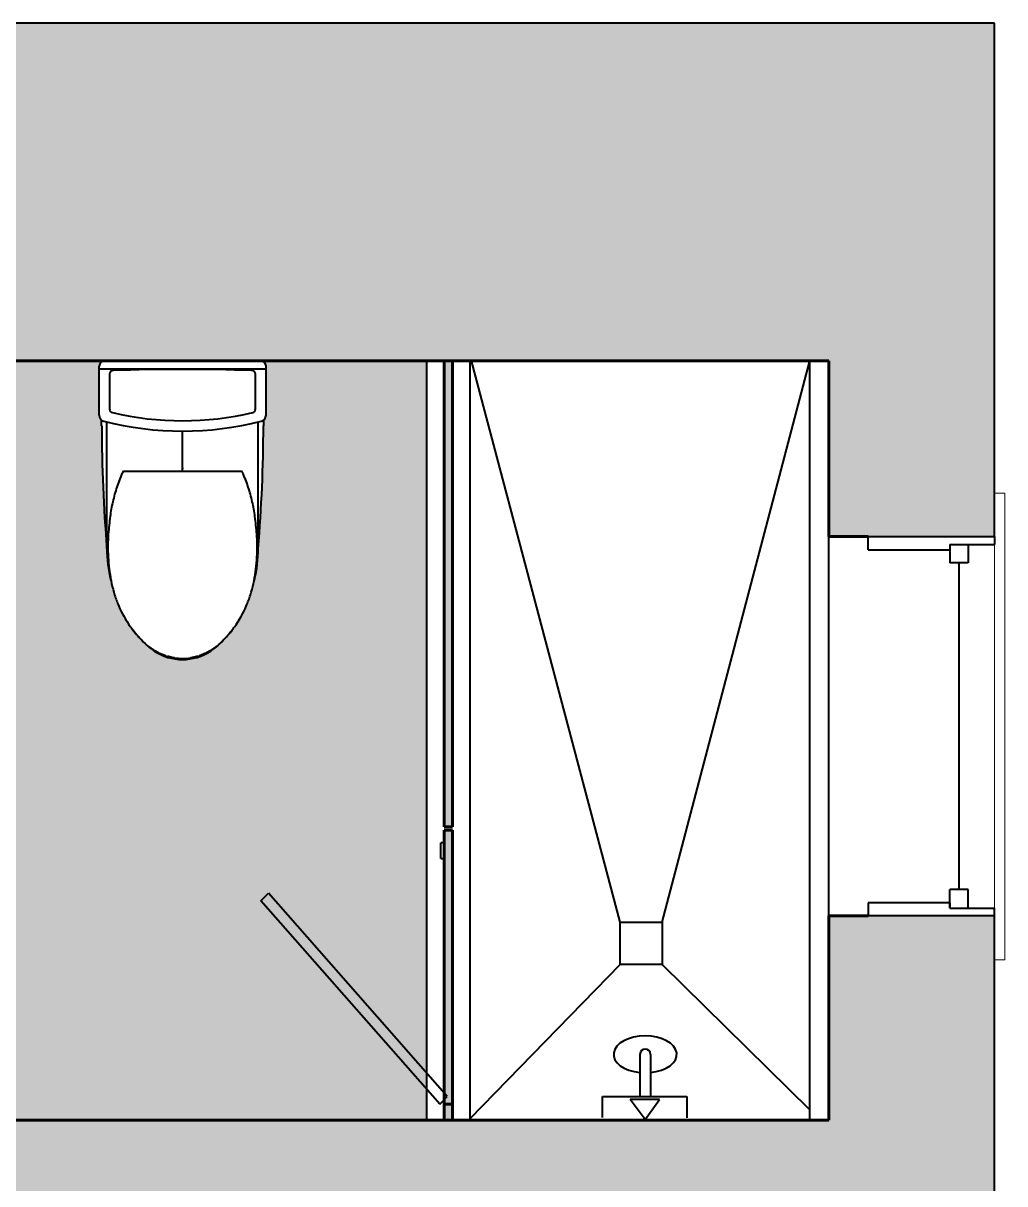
# Model space of a CAD drawing. Header units: inches. Extents: x 238 to 1312, y -3412 to 1074.
# Drawn here: x 474.1 to 567.2, y -3018 to -2907.9 of the extents above; entities that cross this region are included whole.
import ezdxf

# ---------------------------------------------------------------- set-up
doc = ezdxf.new("R2010")
doc.units = ezdxf.units.IN
doc.header["$MEASUREMENT"] = 0
for name, color, linetype, lineweight in [('A-DETL-GENF', 92, 'Continuous', 9), ('A-FLOR-PATT', 8, 'Continuous', 40), ('A-GENM', 13, 'Continuous', 40), ('A-GLAZ', 151, 'Continuous', 18), ('A-WALL', 113, 'Continuous', 18), ('A-WALL-PATT', 111, 'Continuous', 18), ('I-WALL', 2, 'Continuous', 40), ('P-SANR-FIXT', 6, 'Continuous', 40)]:
    doc.layers.add(name, color=color, linetype=linetype, lineweight=lineweight)

# ---------------------------------------------------------------- blocks, each defined once
blk = doc.blocks.new('Double Hung with Trim- 6 over 6 - 36_ x 48_-795114-UNIT 7')
at = {"layer": 'A-GLAZ', "color": 8}
for p, q in [((-22.1, 6.98), (22.17, 6.98)), ((-22.1, 6.98), (-22.1, 6)), ((22.17, 6), (22.17, 6.98))]:
    blk.add_line(p, q, dxfattribs=at)
at = {"layer": 'A-GLAZ', "color": 250, "lineweight": 40}
for p, q in [((-18, 6), (-17.25, 6)), ((-17.25, 1.75), (-17.25, 6)), ((17.25, 1.75), (17.25, 6)), ((18, 6), (17.25, 6)), ((-17.25, 3.5), (-15.5, 3.5)), ((-15.5, 3.5), (-15.5, 1.75)), ((15.5, 3.5), (15.5, 1.75)), ((17.25, 3.5), (15.5, 3.5)), ((-15.5, 2.62), (15.5, 2.62)), ((-17.25, 1.75), (-15.5, 1.75)), ((-17.25, 1.75), (-16.75, 1.75)), ((-16.75, -6), (-16.75, 1.75)), ((17.25, 1.75), (15.5, 1.75)), ((16.75, 1.75), (17.25, 1.75)), ((16.75, 1.75), (16.75, -6)), ((-16.75, -6), (-18, -6)), ((16.75, -6), (18, -6))]:
    blk.add_line(p, q, dxfattribs=at)
blk = doc.blocks.new('Toilet _TOTO LEGATO 3D_cleaned up - MS624214CEF-V4-UNIT 7')
at = {"layer": 'P-SANR-FIXT', "color": 250}
for p, q in [((-7.91, 9.34), (-7.91, 13.95)), ((-7.91, 13.75), (7.92, 13.75)), ((-6.93, 13.23), (-6.93, 9.92)), ((6.93, 9.92), (6.93, 13.23)), ((7.92, 13.95), (7.92, 9.34)), ((-7.68, 8.33), (-7.68, 8.88)), ((7.68, 8.87), (7.68, 8.33)), ((-7.18, -3.31), (-7.18, 8.71)), ((-7.18, 8.7), (-7.15, 8.7)), ((0, 4.03), (0, 7.83)), ((7.16, 8.7), (7.18, 8.7)), ((7.18, -3.31), (7.18, 8.71)), ((0, 4.24), (0, 5.36)), ((-5.61, 4.03), (5.61, 4.03)), ((0, 4.36), (0, 4.24)), ((0, 4.03), (0, 4.36)), ((0, 4.03), (0, 4.24)), ((-7.09, -3.31), (-7.18, -3.31)), ((-7.09, -3.31), (-7.18, -3.31)), ((7.18, -3.31), (7.09, -3.31)), ((7.18, -3.31), (7.09, -3.31))]:
    blk.add_line(p, q, dxfattribs=at)
at = {"layer": 'P-SANR-FIXT', "color": 250, "flags": 128}
for points in [[(-5.61, 4.03), (-5.67, 3.95), (-5.71, 3.87)], [(5.71, 3.87), (5.67, 3.95), (5.61, 4.03)], [(-6.02, 3.13), (-6.04, 3.07), (-6.06, 3.01)], [(6.06, 3.01), (6.04, 3.07), (6.02, 3.13)]]:
    blk.add_lwpolyline(points, dxfattribs=at)
at = {"layer": 'P-SANR-FIXT', "color": 250}
for centre, radius, start, end in [((-7.32, 13.95), 0.591, 109.9273, 180), ((7.33, 13.95), 0.591, 0, 70.0727), ((-6.58, 13.23), 0.348, 91.929, 180), ((0, -182.17), 195.86, 88.071, 91.929), ((6.58, 13.23), 0.348, 360, 88.071), ((-6.58, 9.92), 0.348, 180, 256.6907), ((6.58, 9.92), 0.348, 283.3093, 360), ((-7.32, 9.34), 0.591, 180, 255.5423), ((0, 37.75), 28.94, 256.6907, 283.3093), ((7.33, 9.34), 0.591, 284.4577, 0), ((130.13, 8.33), 137.8, 180, 184.8441), ((0, 37.75), 29.92, 255.5423, 284.4577), ((-130.13, 8.33), 137.8, 355.1559, 360), ((5.78, -3.31), 12.96, 180, 193.5517), ((-5.78, -3.31), 12.96, 346.4483, 360), ((3.9, -4.41), 10.87, 210.6767, 211.8641), ((-3.9, -4.41), 10.87, 328.0504, 329.259), ((3.9, -4.41), 10.87, 217.7104, 219.7726), ((-3.9, -4.41), 10.87, 320.2019, 322.2678), ((0, -8.61), 5.13, 237.4467, 240.5016), ((0, -8.96), 4.88, 236.2844, 303.7167), ((0, -8.61), 5.13, 299.4994, 302.5551), ((0, -8.61), 5.13, 248.2107, 251.2135), ((0, -8.61), 5.13, 288.789, 291.7895)]:
    blk.add_arc(centre, radius, start, end, dxfattribs=at)
for points in [[(-5.79, 3.7), (-5.98, 3.26), (-6.31, 2.36), (-6.68, 0.96), (-6.84, 0.02), (-6.9, -0.46)], [(-5.74, 3.81), (-5.75, 3.8), (-5.76, 3.78), (-5.78, 3.74), (-5.79, 3.71), (-5.79, 3.7)], [(-5.71, 3.87), (-5.71, 3.87), (-5.72, 3.85), (-5.74, 3.83), (-5.74, 3.81)], [(5.74, 3.81), (5.74, 3.82), (5.72, 3.85), (5.72, 3.87), (5.71, 3.87)], [(6.9, -0.46), (6.84, 0.02), (6.68, 0.96), (6.31, 2.36), (5.98, 3.26), (5.79, 3.7)], [(-6.9, -0.46), (-6.93, -0.74), (-6.99, -1.31), (-7.04, -1.88), (-7.06, -2.17)], [(7.06, -2.17), (7.04, -1.88), (6.99, -1.31), (6.93, -0.74), (6.9, -0.46)], [(-7.06, -2.17), (-7.1, -2.92), (-7.09, -4.42), (-6.88, -5.9), (-6.73, -6.64)], [(6.73, -6.64), (6.88, -5.9), (7.09, -4.42), (7.1, -2.92), (7.06, -2.17)], [(-5.18, -10.37), (-5.23, -10.3), (-5.32, -10.16), (-5.4, -10.02), (-5.44, -9.95)], [(-5.05, -10.56), (-5.1, -10.5), (-5.14, -10.43), (-5.18, -10.37)], [(5.18, -10.37), (5.14, -10.43), (5.1, -10.5), (5.05, -10.56)], [(5.43, -9.96), (5.4, -10.03), (5.31, -10.16), (5.23, -10.3), (5.18, -10.37)], [(-4.4, -11.42), (-4.43, -11.39), (-4.45, -11.35), (-4.48, -11.32)], [(4.48, -11.33), (4.45, -11.36), (4.42, -11.39), (4.4, -11.42)]]:
    blk.add_open_spline(points, degree=3, dxfattribs=at)
for points, knots in [([(5.79, 3.7), (5.79, 3.71), (5.79, 3.72), (5.78, 3.73), (5.78, 3.74), (5.77, 3.75), (5.77, 3.76), (5.76, 3.77), (5.76, 3.78), (5.76, 3.79), (5.75, 3.8), (5.74, 3.81), (5.74, 3.81)], [0, 0, 0, 0, 0.166667, 0.25, 0.333333, 0.416667, 0.5, 0.583333, 0.666667, 0.75, 0.833333, 1, 1, 1, 1]), ([(-6.73, -6.64), (-6.65, -7), (-6.46, -7.72), (-5.94, -9.12), (-5.2, -10.42), (-4.28, -11.58), (-3.76, -12.12), (-3.49, -12.37)], [0, 0, 0, 0, 0.166667, 0.333333, 0.666667, 0.833333, 1, 1, 1, 1]), ([(3.49, -12.37), (3.76, -12.12), (4.28, -11.58), (5.2, -10.42), (5.94, -9.12), (6.46, -7.72), (6.65, -7), (6.73, -6.64)], [0, 0, 0, 0, 0.166667, 0.333333, 0.666667, 0.833333, 1, 1, 1, 1]), ([(-4.58, -11.2), (-4.6, -11.17), (-4.69, -11.07), (-4.77, -10.96), (-4.83, -10.87)], [0.6308205, 0.6308205, 0.6308205, 0.6308205, 0.6666667, 0.779503, 0.779503, 0.779503, 0.779503]), ([(4.83, -10.87), (4.77, -10.96), (4.68, -11.07), (4.6, -11.17), (4.58, -11.2)], [0.2205907, 0.2205907, 0.2205907, 0.2205907, 0.3333333, 0.3707003, 0.3707003, 0.3707003, 0.3707003]), ([(-3.49, -12.37), (-3.69, -12.19), (-3.92, -11.96), (-4.15, -11.71), (-4.18, -11.67)], [0, 0, 0, 0, 0.3333333, 0.3979979, 0.3979979, 0.3979979, 0.3979979]), ([(4.18, -11.67), (4.15, -11.71), (3.92, -11.96), (3.69, -12.19), (3.49, -12.37)], [0.6020926, 0.6020926, 0.6020926, 0.6020926, 0.6666667, 1, 1, 1, 1]), ([(-2.71, -12.97), (-2.87, -12.87), (-3.14, -12.68), (-3.39, -12.46), (-3.49, -12.37)], [0.6542519, 0.6542519, 0.6542519, 0.6542519, 0.8571429, 1, 1, 1, 1]), ([(-3.49, -12.37), (-3.3, -12.55), (-2.9, -12.86), (-2.24, -13.25), (-1.52, -13.53), (-0.52, -13.76), (0.78, -13.76), (2.01, -13.38), (2.9, -12.86), (3.3, -12.55), (3.49, -12.37)], [0, 0, 0, 0, 0.1, 0.2, 0.3, 0.4, 0.6, 0.8, 0.9, 1, 1, 1, 1]), ([(-2.28, -13.21), (-2.36, -13.17), (-2.48, -13.11), (-2.59, -13.04), (-2.64, -13.01)], [0.4864195, 0.4864195, 0.4864195, 0.4864195, 0.5714286, 0.6258889, 0.6258889, 0.6258889, 0.6258889]), ([(2.64, -13.01), (2.59, -13.04), (2.48, -13.11), (2.36, -13.17), (2.28, -13.21)], [0.3741111, 0.3741111, 0.3741111, 0.3741111, 0.4285714, 0.513369, 0.513369, 0.513369, 0.513369]), ([(3.49, -12.37), (3.29, -12.56), (3.03, -12.76), (2.76, -12.94), (2.71, -12.97)], [0, 0, 0, 0, 0.2857143, 0.3457481, 0.3457481, 0.3457481, 0.3457481]), ([(-1.58, -13.49), (-1.59, -13.49), (-1.64, -13.47), (-1.72, -13.44), (-1.83, -13.41), (-1.96, -13.35), (-2.09, -13.3), (-2.17, -13.26), (-2.2, -13.25)], [0.2391348, 0.2391348, 0.2391348, 0.2391348, 0.25, 0.2857143, 0.3214286, 0.3571429, 0.4285714, 0.4541068, 0.4541068, 0.4541068, 0.4541068]), ([(-0.75, -13.69), (-0.84, -13.67), (-0.98, -13.65), (-1.15, -13.61), (-1.28, -13.58), (-1.37, -13.56), (-1.43, -13.54), (-1.45, -13.53)], [0, 0, 0, 0, 0.0714286, 0.1071429, 0.1428571, 0.1785714, 0.1956596, 0.1956596, 0.1956596, 0.1956596]), ([(1.45, -13.53), (1.41, -13.54), (1.35, -13.56), (1.25, -13.59), (1.06, -13.63), (0.89, -13.66), (0.75, -13.69)], [0.8041925, 0.8041925, 0.8041925, 0.8041925, 0.8392857, 0.8660714, 0.8928571, 1, 1, 1, 1]), ([(2.2, -13.25), (2.17, -13.26), (2.05, -13.31), (1.91, -13.38), (1.75, -13.43), (1.67, -13.46), (1.61, -13.48), (1.58, -13.49)], [0.545761, 0.545761, 0.545761, 0.545761, 0.5714286, 0.6785714, 0.7053571, 0.7321429, 0.7607227, 0.7607227, 0.7607227, 0.7607227])]:
    blk.add_open_spline(points, degree=3, knots=knots, dxfattribs=at)
blk = doc.blocks.new('Shower - glass swing door - Shower - glass swing door-1903943-UNIT 7')
at = {"layer": 'A-GENM', "color": 250}
for p, q in [((3.25, 0.39), (22.54, 17.38)), ((3.98, -0.29), (23.25, 16.67)), ((22.54, 17.38), (23.25, 16.67)), ((3.25, 0.39), (3.98, -0.29)), ((1.73, -2.32), (1.79, -2.32)), ((73.76, -2.43), (1.73, -2.43)), ((16.5, -16.71), (1.84, -2.43)), ((20.5, -16.71), (73.76, -2.6)), ((1.97, -15.05), (3.97, -15.05)), ((3.97, -15.05), (3.97, -23.05)), ((16.5, -16.71), (20.5, -16.71)), ((16.5, -20.71), (16.5, -16.71)), ((20.5, -16.71), (20.5, -20.71)), ((1.8, -19.1), (3.7, -17.66)), ((3.7, -20.43), (3.7, -17.66)), ((7.97, -18.59), (3.97, -18.59)), ((1.8, -19.1), (3.7, -20.43)), ((1.83, -19.16), (1.83, -18.91)), ((6.24, -19.59), (3.97, -19.59)), ((7.97, -19.59), (6.24, -19.59)), ((16.5, -20.71), (2.71, -34.71)), ((20.5, -20.71), (16.5, -20.71)), ((20.5, -20.71), (73.76, -34.71)), ((3.97, -23.05), (1.96, -23.05)), ((1.73, -34.71), (73.76, -34.71))]:
    blk.add_line(p, q, dxfattribs=at)
blk.add_arc((7.97, -19.09), 0.5, 270.0434, 90.0434, dxfattribs=at)
blk.add_ellipse((7.97, -19.09), major_axis=(0, 3), ratio=0.583333, start_param=1.738244, end_param=7.686534, dxfattribs=at)

msp = doc.modelspace()

# ---------------------------------------------------------------- hatches: boundary and pattern name
at = {"layer": 'A-DETL-GENF'}
msp.add_hatch(color=55, dxfattribs=at).paths.add_polyline_path([(391.28, -2963.67), (424.5, -2963.67), (424.5, -2945.99), (470.68, -2945.99), (470.68, -2937.86), (554.25, -2937.86), (554.25, -2913.89), (305.5, -2913.89), (305.5, -2934.17), (382.25, -2934.17), (382.25, -2963.67)], flags=0)
at = {"layer": 'A-FLOR-PATT', "lineweight": 9}
h = msp.add_hatch(dxfattribs=at)
h.set_pattern_fill('FP_3', color=9, style=0, pattern_type=2)
h.set_pattern_definition([(0, (0, 0), (1.125, 0.65), [0.75, -1.5]), (120, (0, 0), (-1.12541651, 0.64927858), [0.75, -1.5]), (60, (0, 0), (-0.00041651, 1.29927858), [0, -1.5, 0.75, 0])])
h.paths.add_polyline_path([(427.25, -3011.95), (512.33, -3011.95), (512.33, -2939.92), (496.78, -2939.95), (496.98, -2940.11), (497.09, -2940.35), (497.1, -2940.47), (497.09, -2945.21), (496.98, -2945.44), (496.87, -2945.55), (496.86, -2946.36), (496.73, -2952.07), (496.37, -2957.73), (496.27, -2957.74), (496.23, -2958.84), (496.11, -2959.95), (495.92, -2961.06), (495.63, -2962.14), (495.24, -2963.18), (494.62, -2964.39), (493.62, -2965.78), (493.46, -2965.99), (492.68, -2966.79), (491.86, -2967.41), (490.84, -2967.88), (490.7, -2967.94), (489.92, -2968.11), (489.19, -2968.17), (488.42, -2968.11), (487.44, -2967.86), (486.42, -2967.34), (486.3, -2967.27), (485.7, -2966.79), (484.75, -2965.78), (484.64, -2965.66), (483.63, -2964.18), (483.13, -2963.18), (482.74, -2962.14), (482.46, -2961.06), (482.26, -2959.95), (482.26, -2959.95), (482.15, -2958.84), (482.12, -2958.17), (482.1, -2957.73), (482, -2957.71), (481.62, -2951.27), (481.49, -2945.53), (481.33, -2945.33), (481.28, -2945.08), (481.29, -2940.35), (481.4, -2940.11), (481.6, -2939.95), (481.6, -2939.92), (472.75, -2939.92), (472.75, -2948.05), (467.13, -2948.05), (467.13, -2972.05), (431.19, -2972.05), (431.19, -2948.05), (426.87, -2948.05), (426.87, -2975.17), (428.12, -2975.17), (428.12, -2978.67), (425.5, -2978.67), (425.5, -2978.92), (424.5, -2978.92), (424.5, -3006.42), (425.5, -3006.42), (425.5, -3006.67), (428.12, -3006.67), (428.12, -3010.17), (426.87, -3010.17), (426.87, -3011.95)], flags=0)
h.paths.add_polyline_path([(424.5, -3008.17), (426.87, -3008.17), (426.87, -3007.42), (424.5, -3007.42)], flags=0)
h.paths.add_polyline_path([(424.5, -2977.92), (426.87, -2977.92), (426.87, -2977.17), (424.5, -2977.17)], flags=0)
at = {"layer": 'A-GENM'}
for points in [[(514.8, -2984.12), (514.8, -2939.92), (514.01, -2939.92), (514.01, -2984.12)], [(514.8, -3010.44), (514.8, -2984.44), (514.01, -2984.44), (514.01, -3010.44)], [(514.01, -3011.95), (514.8, -3011.95), (514.8, -3010.44), (514.01, -3010.44)]]:
    msp.add_hatch(color=55, dxfattribs=at).paths.add_polyline_path(points, flags=0)
at = {"layer": 'A-WALL-PATT'}
for points in [[(555.34, -2919.89), (566.25, -2919.89), (566.25, -2907.89), (299.5, -2907.89), (299.5, -2919.89), (305.5, -2919.89), (305.5, -2913.89), (554.25, -2913.89), (554.25, -2919.89)], [(486.98, -2939.92), (504.57, -2939.92), (504.57, -2937.86), (472.75, -2937.86), (472.75, -2939.92), (473.31, -2939.92)], [(509.82, -2939.92), (509.82, -2937.86), (504.57, -2937.86), (504.57, -2939.92)], [(550.51, -2939.92), (550.51, -2937.86), (509.82, -2937.86), (509.82, -2939.92)], [(550.51, -3018.7), (550.51, -3011.95), (426.87, -3011.95), (426.87, -3018.7), (500.65, -3018.7)]]:
    msp.add_hatch(color=8, dxfattribs=at).paths.add_polyline_path(points, flags=0)
h = msp.add_hatch(color=8, dxfattribs=at)
h.paths.add_polyline_path([(554.25, -3051.56), (566.25, -3051.56), (566.25, -2992.59), (554.25, -2992.59), (554.25, -3035.79)], flags=0)
h.paths.add_polyline_path([(566.25, -2956.59), (566.25, -2919.89), (554.25, -2919.89), (554.25, -2956.59), (555.34, -2956.59)], flags=0)
h = msp.add_hatch(color=8, dxfattribs=at)
h.paths.add_polyline_path([(554.63, -3078.7), (554.63, -3051.56), (554.25, -3051.56), (554.25, -2992.59), (550.51, -2992.59), (550.51, -3078.7)], flags=0)
h.paths.add_polyline_path([(550.51, -2956.59), (554.25, -2956.59), (554.25, -2937.86), (550.51, -2937.86), (550.51, -2939.92)], flags=0)

# ---------------------------------------------------------------- linework, layer by layer
at = {"layer": 'A-GENM', "color": 250}
for p, q in [((512.33, -2939.92), (512.33, -3011.95)), ((516.44, -2939.92), (516.44, -3011.95)), ((514.01, -2985.64), (513.71, -2985.64)), ((513.71, -2987.14), (513.71, -2985.64)), ((513.71, -2987.14), (514.01, -2987.14))]:
    msp.add_line(p, q, dxfattribs=at)
at = {"layer": 'A-GENM', "color": 10, "lineweight": 60}
for p, q in [((514.8, -2939.92), (514.01, -2939.92)), ((514.01, -2939.92), (514.01, -2984.12)), ((514.8, -2984.12), (514.8, -2939.92)), ((514.01, -2984.12), (514.8, -2984.12)), ((514.8, -2984.44), (514.01, -2984.44)), ((514.01, -2984.44), (514.01, -3010.44)), ((514.8, -3010.44), (514.8, -2984.44)), ((514.01, -3010.44), (514.8, -3010.44)), ((514.8, -3010.44), (514.01, -3010.44)), ((514.01, -3010.44), (514.01, -3011.95)), ((514.8, -3011.95), (514.8, -3010.44)), ((514.01, -3011.95), (514.8, -3011.95))]:
    msp.add_line(p, q, dxfattribs=at)
at = {"layer": 'A-WALL', "color": 250, "lineweight": 40}
for p, q in [((566.25, -2907.89), (299.5, -2907.89)), ((566.25, -2956.59), (566.25, -2907.89)), ((554.25, -2956.59), (566.25, -2956.59)), ((566.25, -2992.59), (554.25, -2992.59)), ((566.25, -3046.62), (566.25, -2992.59))]:
    msp.add_line(p, q, dxfattribs=at)
at = {"layer": 'A-WALL', "color": 10, "lineweight": 60}
msp.add_line((504.57, -2939.92), (550.51, -2939.92), dxfattribs=at)
at = {"layer": 'A-WALL', "color": 8}
msp.add_line((566.25, -2956.59), (566.25, -2992.59), dxfattribs=at)
at = {"layer": 'I-WALL', "color": 10, "lineweight": 60}
for p, q in [((472.75, -2939.92), (504.57, -2939.92)), ((550.51, -2939.92), (550.51, -2956.59)), ((550.51, -2956.59), (554.25, -2956.59)), ((550.51, -2992.59), (550.51, -3011.95)), ((554.25, -2992.59), (550.51, -2992.59)), ((550.51, -3011.95), (426.87, -3011.95))]:
    msp.add_line(p, q, dxfattribs=at)
at = {"layer": 'I-WALL', "color": 250}
msp.add_line((550.51, -2992.59), (550.51, -2956.59), dxfattribs=at)

# ---------------------------------------------------------------- block references
at = {"layer": 'A-GENM', "color": 250, "rotation": 90.00000000000007}
msp.add_blockref('Shower - glass swing door - Shower - glass swing door-1903943-UNIT 7', (514.01, -3013.69), dxfattribs=at)
at = {"layer": 'A-GLAZ', "color": 8, "rotation": 269.9999999999999}
msp.add_blockref('Double Hung with Trim- 6 over 6 - 36_ x 48_-795114-UNIT 7', (560.25, -2974.59), dxfattribs=at)
at = {"layer": 'P-SANR-FIXT', "color": 250}
msp.add_blockref('Toilet _TOTO LEGATO 3D_cleaned up - MS624214CEF-V4-UNIT 7', (489.19, -2954.42), dxfattribs=at)

doc.saveas('drawing.dxf')
